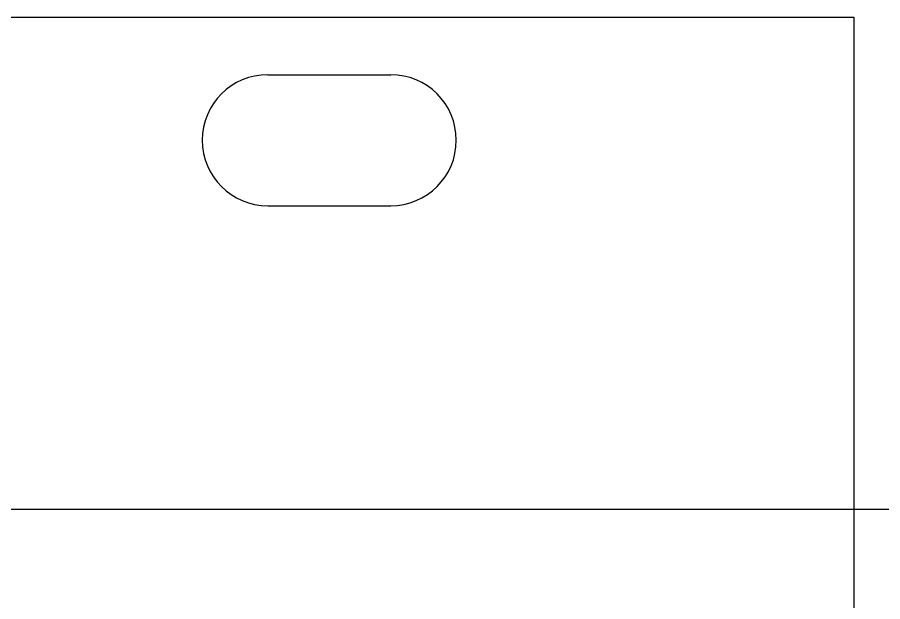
# Model space of a CAD drawing. Extents: x -1423 to 1501, y 0 to 128.
# Drawn here: x 19.88 to 41.01, y 114.24 to 128.5 of the extents above; entities that cross this region are included whole.
import ezdxf

# ---------------------------------------------------------------- set-up
doc = ezdxf.new("R2010")
doc.units = 0
for name, color, linetype in [('DXF_662_VCA_PANEL_1_0_MOD0', 7, 'CONTINUOUS'), ('DXF_662_VCA_PANEL_1_0_MOD1', 7, 'CONTINUOUS'), ('DXF_662_VCA_PANEL_1_0_MOD2', 7, 'CONTINUOUS')]:
    doc.layers.add(name, color=color, linetype=linetype)

msp = doc.modelspace()

# ---------------------------------------------------------------- linework, layer by layer
at = {"layer": 'DXF_662_VCA_PANEL_1_0_MOD0', "color": 178}
msp.add_line((0, 128.5), (40.3, 128.5), dxfattribs=at)
at = {"layer": 'DXF_662_VCA_PANEL_1_0_MOD1', "color": 18}
msp.add_line((40.3, 128.5), (40.3, 0), dxfattribs=at)
at = {"layer": 'DXF_662_VCA_PANEL_1_0_MOD1', "color": 178}
for p, q in [((26, 127.1), (29, 127.1)), ((26, 123.9), (29, 123.9))]:
    msp.add_line(p, q, dxfattribs=at)
for centre, start, end in [((26, 125.5), 90, 270), ((29, 125.5), 270, 90)]:
    msp.add_arc(centre, 1.6, start, end, dxfattribs=at)
at = {"layer": 'DXF_662_VCA_PANEL_1_0_MOD2', "color": 6}
msp.add_line((-916.088, 116.5), (988.205, 116.5), dxfattribs=at)

doc.saveas('drawing.dxf')
